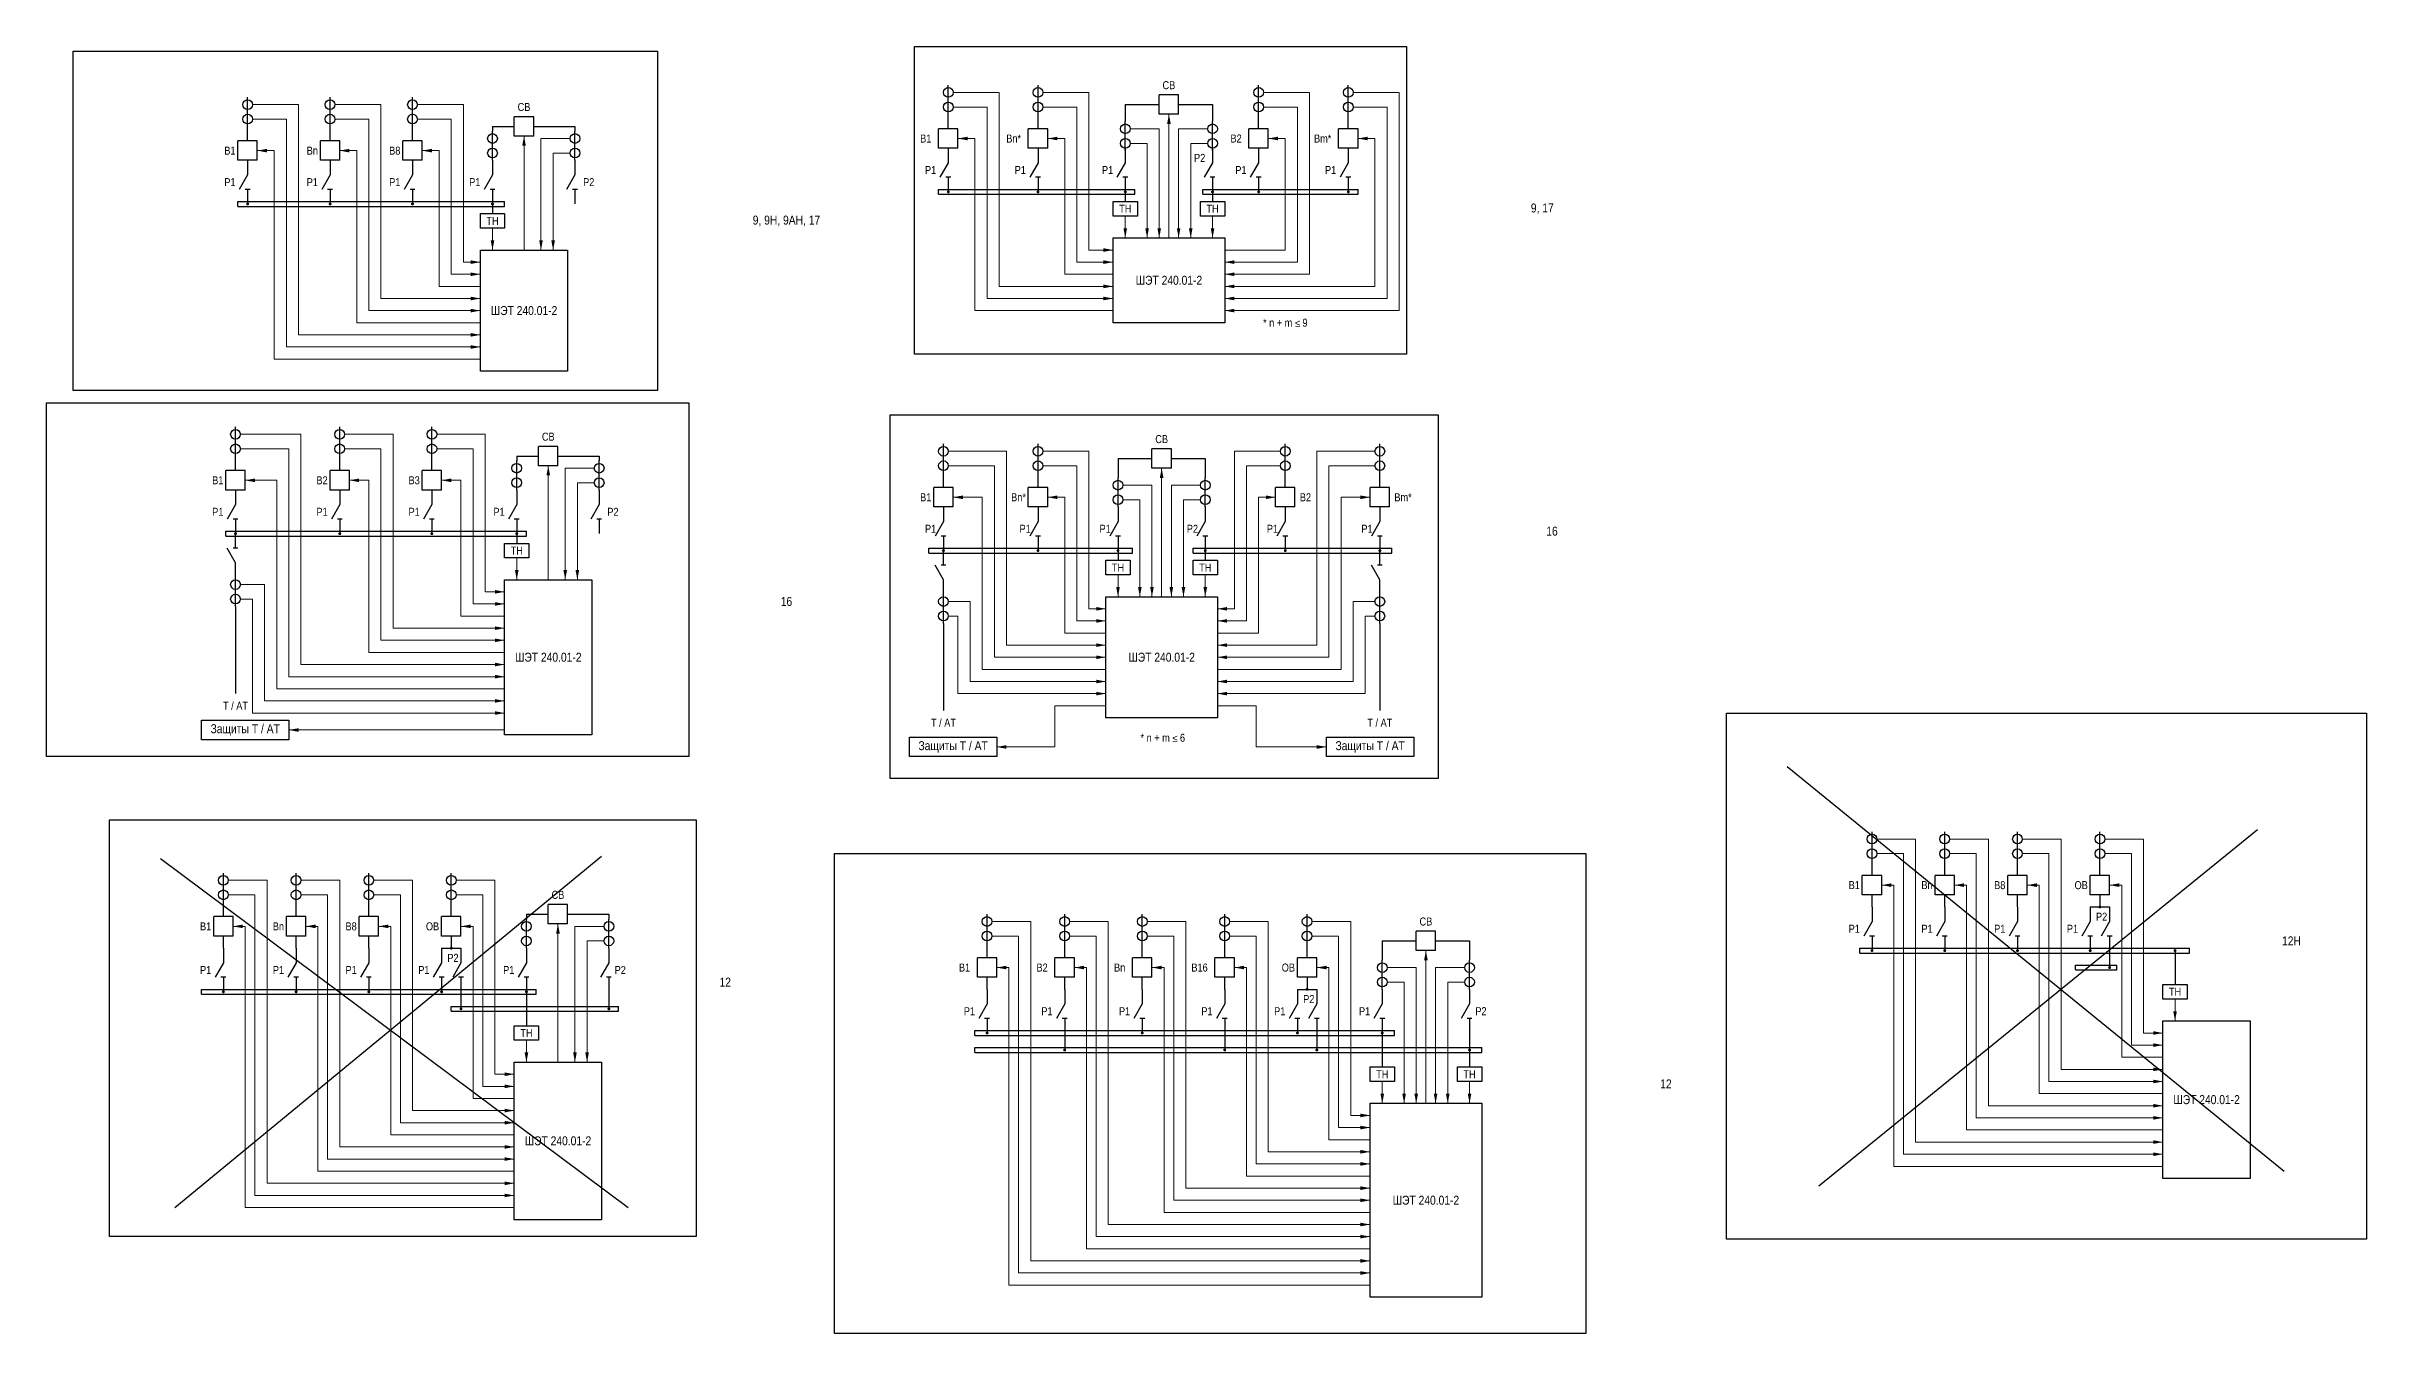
# Model space of a CAD drawing. Header units: millimetres. Extents: x -2550 to 7325, y -3772 to 3128.
# Drawn here: x 1082 to 2039, y -1372 to -841 of the extents above; entities that cross this region are included whole.
import ezdxf
from ezdxf.enums import TextEntityAlignment as Align

# ---------------------------------------------------------------- set-up
doc = ezdxf.new("R2010")
doc.units = ezdxf.units.MM
doc.layers.add('Основная', color=7, linetype='Continuous', lineweight=30)
doc.layers.add('Тонкая', color=7, linetype='Continuous', lineweight=18)
doc.styles.add('Narrow', font='ARIALN.TTF')
doc.styles.add('Вывод', font='tahoma.ttf', dxfattribs={"height": 2.5})
doc.styles.add('Компонент', font='ARIALN.TTF', dxfattribs={"height": 3.5})

# ---------------------------------------------------------------- blocks, each defined once
blk = doc.blocks.new('*U171')
at = {"color": 0, "linetype": 'ByBlock'}
for p, q in [((0, 0), (110, 0)), ((0, -2), (0, 0)), ((110, -2), (110, 0)), ((0, -2), (110, -2))]:
    blk.add_line(p, q, dxfattribs=at)
at = {"layer": 'Основная', "style": 'Компонент'}
blk.add_attdef('ОШ', text='', height=3.5, dxfattribs=at).set_placement((6, 4), align=Align.MIDDLE_CENTER)
blk = doc.blocks.new('*U37')
at = {"color": 0, "linetype": 'ByBlock'}
for p, q in [((0, 0), (-8, 0)), ((-8, -8), (-8, 0)), ((0, -8), (0, 0)), ((0, -8), (-8, -8))]:
    blk.add_line(p, q, dxfattribs=at)
at = {"layer": 'Основная', "style": 'Компонент'}
blk.add_attdef('ОУ', text='', height=3.5, dxfattribs=at).set_placement((-15, -3), align=Align.MIDDLE_CENTER)
blk = doc.blocks.new('*U18')
at = {"color": 0, "linetype": 'ByBlock'}
blk.add_line((0, 0), (6, 3.43), dxfattribs=at)
blk = doc.blocks.new('*U10')
at = {"color": 0}
blk.add_line((0, -1), (0, 1), dxfattribs=at)
blk = doc.blocks.new('*U36')
at = {"color": 0, "linetype": 'ByBlock'}
for p, q in [((0, 9), (0, 3)), ((0, -3), (0, -9))]:
    blk.add_line(p, q, dxfattribs=at)
at = {"color": 0, "linetype": 'ByBlock', "ltscale": 0.25, "xscale": -1, "rotation": 90}
for name, p in [('*U18', (0, 3)), ('*U10', (0, -3))]:
    blk.add_blockref(name, p, dxfattribs=at)
at = {"layer": 'Основная'}
for tag, height, style, p in [('ОУ', 3.5, 'Компонент', (-12, 0)), ('В2', 2.5, 'Вывод', (2, 7)), ('В1', 2.5, 'Вывод', (2, -7))]:
    blk.add_attdef(tag, text='', height=height, dxfattribs=dict(at, style=style)).set_placement(p, align=Align.MIDDLE_CENTER)
blk = doc.blocks.new('*U38')
at = {"linetype": 'ByBlock'}
blk.add_circle((0, 0), 2, dxfattribs=at)
at = {"layer": 'Основная', "color": 0, "linetype": 'ByBlock', "lineweight": -2}
blk.add_line((0, -3), (0, 3), dxfattribs=at)
at = {"layer": 'Основная', "linetype": 'ByBlock', "style": 'Компонент'}
blk.add_attdef('ОУ', text='', height=3.5, dxfattribs=at).set_placement((-6, 0), align=Align.MIDDLE_CENTER)
blk = doc.blocks.new('*U172')
at = {"color": 0, "linetype": 'ByBlock'}
for p, q in [((0, 0), (124, 0)), ((0, -2), (0, 0)), ((124, -2), (124, 0)), ((0, -2), (124, -2))]:
    blk.add_line(p, q, dxfattribs=at)
at = {"layer": 'Основная', "style": 'Компонент'}
blk.add_attdef('ОШ', text='', height=3.5, dxfattribs=at).set_placement((6, 4), align=Align.MIDDLE_CENTER)
blk = doc.blocks.new('*U99')
at = {"color": 0, "linetype": 'ByBlock'}
for p, q in [((0, 3), (0, 9)), ((0, -9), (0, -3))]:
    blk.add_line(p, q, dxfattribs=at)
at = {"color": 0, "linetype": 'ByBlock', "ltscale": 0.25, "rotation": 89.99999999999999}
for name, p in [('*U18', (0, -3)), ('*U10', (0, 3))]:
    blk.add_blockref(name, p, dxfattribs=at)
at = {"layer": 'Основная'}
for tag, height, style, p in [('ОУ', 3.5, 'Компонент', (-12, 0)), ('В1', 2.5, 'Вывод', (2, 7)), ('В2', 2.5, 'Вывод', (2, -7))]:
    blk.add_attdef(tag, text='', height=height, dxfattribs=dict(at, style=style)).set_placement(p, align=Align.MIDDLE_CENTER)
blk = doc.blocks.new('*U104')
at = {"color": 0, "linetype": 'ByBlock'}
for p, q in [((0, 0), (136, 0)), ((0, -2), (0, 0)), ((136, -2), (136, 0)), ((0, -2), (136, -2))]:
    blk.add_line(p, q, dxfattribs=at)
at = {"layer": 'Основная', "style": 'Компонент'}
blk.add_attdef('ОШ', text='', height=3.5, dxfattribs=at).set_placement((6, 4), align=Align.MIDDLE_CENTER)
blk = doc.blocks.new('*U103')
at = {"color": 0, "linetype": 'ByBlock'}
for p, q in [((0, 0), (17, 0)), ((0, -2), (0, 0)), ((17, -2), (17, 0)), ((0, -2), (17, -2))]:
    blk.add_line(p, q, dxfattribs=at)
at = {"layer": 'Основная', "style": 'Компонент'}
blk.add_attdef('ОШ', text='', height=3.5, dxfattribs=at).set_placement((6, 4), align=Align.MIDDLE_CENTER)
blk = doc.blocks.new('*U173')
at = {"color": 0, "linetype": 'ByBlock'}
for p, q in [((0, 0), (81, 0)), ((0, -2), (0, 0)), ((81, -2), (81, 0)), ((0, -2), (81, -2))]:
    blk.add_line(p, q, dxfattribs=at)
at = {"layer": 'Основная', "style": 'Компонент'}
blk.add_attdef('ОШ', text='', height=3.5, dxfattribs=at).set_placement((6, 4), align=Align.MIDDLE_CENTER)
blk = doc.blocks.new('*U174')
at = {"color": 0, "linetype": 'ByBlock'}
for p, q in [((0, 0), (64, 0)), ((0, -2), (0, 0)), ((64, -2), (64, 0)), ((0, -2), (64, -2))]:
    blk.add_line(p, q, dxfattribs=at)
at = {"layer": 'Основная', "style": 'Компонент'}
blk.add_attdef('ОШ', text='', height=3.5, dxfattribs=at).set_placement((6, 4), align=Align.MIDDLE_CENTER)
blk = doc.blocks.new('*U175')
at = {"color": 0, "linetype": 'ByBlock'}
for p, q in [((0, 0), (84, 0)), ((0, -2), (0, 0)), ((84, -2), (84, 0)), ((0, -2), (84, -2))]:
    blk.add_line(p, q, dxfattribs=at)
at = {"layer": 'Основная', "style": 'Компонент'}
blk.add_attdef('ОШ', text='', height=3.5, dxfattribs=at).set_placement((6, 4), align=Align.MIDDLE_CENTER)
blk = doc.blocks.new('*U176')
at = {"color": 0, "linetype": 'ByBlock'}
for p, q in [((0, 0), (82, 0)), ((0, -2), (0, 0)), ((82, -2), (82, 0)), ((0, -2), (82, -2))]:
    blk.add_line(p, q, dxfattribs=at)
at = {"layer": 'Основная', "style": 'Компонент'}
blk.add_attdef('ОШ', text='', height=3.5, dxfattribs=at).set_placement((6, 4), align=Align.MIDDLE_CENTER)
blk = doc.blocks.new('*U155')
at = {"color": 0, "linetype": 'ByBlock'}
for p, q in [((0, 0), (173, 0)), ((0, -2), (0, 0)), ((173, -2), (173, 0)), ((0, -2), (173, -2))]:
    blk.add_line(p, q, dxfattribs=at)
at = {"layer": 'Основная', "style": 'Компонент'}
blk.add_attdef('ОШ', text='', height=3.5, dxfattribs=at).set_placement((6, 4), align=Align.MIDDLE_CENTER)
blk = doc.blocks.new('*U177')
at = {"color": 0, "linetype": 'ByBlock'}
for p, q in [((0, 0), (209, 0)), ((0, -2), (0, 0)), ((209, -2), (209, 0)), ((0, -2), (209, -2))]:
    blk.add_line(p, q, dxfattribs=at)
at = {"layer": 'Основная', "style": 'Компонент'}
blk.add_attdef('ОШ', text='', height=3.5, dxfattribs=at).set_placement((6, 4), align=Align.MIDDLE_CENTER)
blk = doc.blocks.new('*U102')
at = {"color": 0, "linetype": 'ByBlock'}
for p, q in [((0, 0), (138, 0)), ((0, -2), (0, 0)), ((138, -2), (138, 0)), ((0, -2), (138, -2))]:
    blk.add_line(p, q, dxfattribs=at)
at = {"layer": 'Основная', "style": 'Компонент'}
blk.add_attdef('ОШ', text='', height=3.5, dxfattribs=at).set_placement((6, 4), align=Align.MIDDLE_CENTER)
blk = doc.blocks.new('*U152')
at = {"color": 0, "linetype": 'ByBlock'}
for p, q in [((0, 0), (69, 0)), ((0, -2), (0, 0)), ((69, -2), (69, 0)), ((0, -2), (69, -2))]:
    blk.add_line(p, q, dxfattribs=at)
at = {"layer": 'Основная', "style": 'Компонент'}
blk.add_attdef('ОШ', text='', height=3.5, dxfattribs=at).set_placement((6, 4), align=Align.MIDDLE_CENTER)

msp = doc.modelspace()

# ---------------------------------------------------------------- linework, layer by layer
at = {"layer": 'Основная', "color": 4}
for points in [[(1440, -841), (1643, -841), (1643, -968), (1440, -968)], [(1093, -843), (1334, -843), (1334, -983), (1093, -983)], [(1082, -988), (1347, -988), (1347, -1134), (1082, -1134)], [(1430, -993), (1656, -993), (1656, -1143), (1430, -1143)], [(1775, -1116), (2039, -1116), (2039, -1333), (1775, -1333)], [(1108, -1160), (1350, -1160), (1350, -1332), (1108, -1332)], [(1407, -1174), (1717, -1174), (1717, -1372), (1407, -1372)]]:
    msp.add_lwpolyline(points, close=True, dxfattribs=at)
at = {"layer": 'Основная'}
for points in [[(1454, -875), (1454, -869)], [(1491, -875), (1491, -869)], [(1527, -865), (1541, -865)], [(1527, -865), (1527, -872)], [(1549, -865), (1563, -865)], [(1563, -865), (1563, -872)], [(1582, -875), (1582, -869)], [(1619, -875), (1619, -869)], [(1165, -880), (1165, -874)], [(1199, -880), (1199, -874)], [(1233, -880), (1233, -874)], [(1266, -874), (1275, -874)], [(1266, -874), (1266, -876)], [(1283, -874), (1300, -874)], [(1300, -874), (1300, -876)], [(1527, -884), (1527, -883)], [(1563, -884), (1563, -883)], [(1266, -906), (1266, -910)], [(1527, -901), (1527, -905)], [(1563, -901), (1563, -905)], [(1160, -1016), (1160, -1010)], [(1203, -1016), (1203, -1010)], [(1241, -1016), (1241, -1010)], [(1276, -1010), (1285, -1010)], [(1276, -1010), (1276, -1012)], [(1293, -1010), (1310, -1010)], [(1310, -1010), (1310, -1012)], [(1524, -1011), (1538, -1011)], [(1524, -1011), (1524, -1019)], [(1546, -1011), (1560, -1011)], [(1560, -1011), (1560, -1019)], [(1452, -1023), (1452, -1017)], [(1491, -1023), (1491, -1017)], [(1593, -1023), (1593, -1017)], [(1632, -1023), (1632, -1017)], [(1276, -1042), (1276, -1046)], [(1524, -1049), (1524, -1053)], [(1560, -1049), (1560, -1053)], [(1160, -1072), (1160, -1108)], [(1452, -1079), (1452, -1115)], [(1632, -1079), (1632, -1115)], [(1835, -1183), (1835, -1177)], [(1865, -1183), (1865, -1177)], [(1895, -1183), (1895, -1177)], [(1929, -1183), (1929, -1177)], [(1155, -1200), (1155, -1194)], [(1185, -1200), (1185, -1194)], [(1215, -1200), (1215, -1194)], [(1249, -1200), (1249, -1194)], [(1835, -1196), (1835, -1191)], [(1865, -1196), (1865, -1191)], [(1895, -1196), (1895, -1191)], [(1925, -1196), (1933, -1196)], [(1929, -1191), (1929, -1196)], [(1280, -1199), (1289, -1199)], [(1280, -1199), (1280, -1201)], [(1297, -1199), (1314, -1199)], [(1314, -1199), (1314, -1201)], [(1155, -1213), (1155, -1208)], [(1185, -1213), (1185, -1208)], [(1215, -1213), (1215, -1208)], [(1245, -1213), (1253, -1213)], [(1249, -1208), (1249, -1213)], [(1470, -1217), (1470, -1211)], [(1502, -1217), (1502, -1211)], [(1534, -1217), (1534, -1211)], [(1568, -1217), (1568, -1211)], [(1602, -1217), (1602, -1211)], [(1633, -1210), (1647, -1210)], [(1633, -1210), (1633, -1218)], [(1655, -1210), (1669, -1210)], [(1669, -1210), (1669, -1218)], [(1933, -1214), (1933, -1221)], [(1960, -1214), (1960, -1228)], [(1253, -1231), (1253, -1238)], [(1280, -1231), (1280, -1245)], [(1314, -1231), (1314, -1238)], [(1470, -1230), (1470, -1225)], [(1502, -1230), (1502, -1225)], [(1534, -1230), (1534, -1225)], [(1568, -1230), (1568, -1225)], [(1598, -1230), (1606, -1230)], [(1602, -1225), (1602, -1230)], [(1502, -1248), (1502, -1255)], [(1568, -1248), (1568, -1255)], [(1606, -1248), (1606, -1255)], [(1633, -1248), (1633, -1262)], [(1669, -1248), (1669, -1262)]]:
    msp.add_lwpolyline(points, dxfattribs=at)
at = {"layer": 'Основная', "ltscale": 0.25, "const_width": 0.6}
for points in [[(1164.7, -906, 1), (1165.3, -906, 1)], [(1164.7, -906, -1), (1165.3, -906, -1)], [(1198.7, -906, 1), (1199.3, -906, 1)], [(1198.7, -906, -1), (1199.3, -906, -1)], [(1232.7, -906, 1), (1233.3, -906, 1)], [(1232.7, -906, -1), (1233.3, -906, -1)], [(1265.7, -906, 1), (1266.3, -906, 1)], [(1453.7, -901, 1), (1454.3, -901, 1)], [(1453.7, -901, -1), (1454.3, -901, -1)], [(1490.7, -901, 1), (1491.3, -901, 1)], [(1490.7, -901, -1), (1491.3, -901, -1)], [(1526.7, -901, 1), (1527.3, -901, 1)], [(1562.7, -901, 1), (1563.3, -901, 1)], [(1581.7, -901, 1), (1582.3, -901, 1)], [(1581.7, -901, -1), (1582.3, -901, -1)], [(1618.7, -901, 1), (1619.3, -901, 1)], [(1618.7, -901, -1), (1619.3, -901, -1)], [(1159.7, -1042, 1), (1160.3, -1042, 1)], [(1159.7, -1042, -1), (1160.3, -1042, -1)], [(1202.7, -1042, 1), (1203.3, -1042, 1)], [(1202.7, -1042, -1), (1203.3, -1042, -1)], [(1240.7, -1042, 1), (1241.3, -1042, 1)], [(1240.7, -1042, -1), (1241.3, -1042, -1)], [(1275.7, -1042, 1), (1276.3, -1042, 1)], [(1451.7, -1049, 1), (1452.3, -1049, 1)], [(1451.7, -1049, -1), (1452.3, -1049, -1)], [(1490.7, -1049, 1), (1491.3, -1049, 1)], [(1490.7, -1049, -1), (1491.3, -1049, -1)], [(1523.7, -1049, 1), (1524.3, -1049, 1)], [(1559.7, -1049, 1), (1560.3, -1049, 1)], [(1592.7, -1049, 1), (1593.3, -1049, 1)], [(1592.7, -1049, -1), (1593.3, -1049, -1)], [(1631.7, -1049, 1), (1632.3, -1049, 1)], [(1631.7, -1049, -1), (1632.3, -1049, -1)], [(1928.7, -1196, 1), (1929.3, -1196, 1)], [(1928.7, -1196, -1), (1929.3, -1196, -1)], [(1248.7, -1213, 1), (1249.3, -1213, 1)], [(1248.7, -1213, -1), (1249.3, -1213, -1)], [(1834.7, -1214, 1), (1835.3, -1214, 1)], [(1864.7, -1214, 1), (1865.3, -1214, 1)], [(1864.7, -1214, -1), (1865.3, -1214, -1)], [(1894.7, -1214, 1), (1895.3, -1214, 1)], [(1894.7, -1214, -1), (1895.3, -1214, -1)], [(1924.7, -1214, 1), (1925.3, -1214, 1)], [(1924.7, -1214, -1), (1925.3, -1214, -1)], [(1959.7, -1214, 1), (1960.3, -1214, 1)], [(1932.7, -1221, 1), (1933.3, -1221, 1)], [(1932.7, -1221, -1), (1933.3, -1221, -1)], [(1154.7, -1231, 1), (1155.3, -1231, 1)], [(1184.7, -1231, 1), (1185.3, -1231, 1)], [(1184.7, -1231, -1), (1185.3, -1231, -1)], [(1214.7, -1231, 1), (1215.3, -1231, 1)], [(1214.7, -1231, -1), (1215.3, -1231, -1)], [(1244.7, -1231, 1), (1245.3, -1231, 1)], [(1244.7, -1231, -1), (1245.3, -1231, -1)], [(1279.7, -1231, 1), (1280.3, -1231, 1)], [(1601.7, -1230, 1), (1602.3, -1230, 1)], [(1601.7, -1230, -1), (1602.3, -1230, -1)], [(1252.7, -1238, 1), (1253.3, -1238, 1)], [(1252.7, -1238, -1), (1253.3, -1238, -1)], [(1313.7, -1238, 1), (1314.3, -1238, 1)], [(1469.7, -1248, 1), (1470.3, -1248, 1)], [(1533.7, -1248, 1), (1534.3, -1248, 1)], [(1533.7, -1248, -1), (1534.3, -1248, -1)], [(1597.7, -1248, 1), (1598.3, -1248, 1)], [(1597.7, -1248, -1), (1598.3, -1248, -1)], [(1632.7, -1248, 1), (1633.3, -1248, 1)], [(1501.7, -1255, 1), (1502.3, -1255, 1)], [(1501.7, -1255, -1), (1502.3, -1255, -1)], [(1567.7, -1255, 1), (1568.3, -1255, 1)], [(1567.7, -1255, -1), (1568.3, -1255, -1)], [(1605.7, -1255, 1), (1606.3, -1255, 1)], [(1605.7, -1255, -1), (1606.3, -1255, -1)], [(1668.7, -1255, 1), (1669.3, -1255, 1)]]:
    msp.add_lwpolyline(points, format="xyb", close=True, dxfattribs=at)
at = {"layer": 'Основная'}
for points in [[(1522, -905), (1532, -905), (1532, -911), (1522, -911)], [(1558, -905), (1568, -905), (1568, -911), (1558, -911)], [(1261, -910), (1271, -910), (1271, -916), (1261, -916)], [(1261, -925), (1297, -925), (1297, -975), (1261, -975)], [(1522, -920), (1568, -920), (1568, -955), (1522, -955)], [(1271, -1046), (1281, -1046), (1281, -1052), (1271, -1052)], [(1271, -1061), (1307, -1061), (1307, -1125), (1271, -1125)], [(1519, -1053), (1529, -1053), (1529, -1059), (1519, -1059)], [(1555, -1053), (1565, -1053), (1565, -1059), (1555, -1059)], [(1519, -1068), (1565, -1068), (1565, -1118), (1519, -1118)], [(1146, -1119), (1182, -1119), (1182, -1127), (1146, -1127)], [(1438, -1126), (1474, -1126), (1474, -1134), (1438, -1134)], [(1610, -1126), (1646, -1126), (1646, -1134), (1610, -1134)], [(1955, -1228), (1965, -1228), (1965, -1234), (1955, -1234)], [(1955, -1243), (1991, -1243), (1991, -1308), (1955, -1308)], [(1275, -1245), (1285, -1245), (1285, -1251), (1275, -1251)], [(1275, -1260), (1311, -1260), (1311, -1325), (1275, -1325)], [(1628, -1262), (1638, -1262), (1638, -1268), (1628, -1268)], [(1664, -1262), (1674, -1262), (1674, -1268), (1664, -1268)], [(1628, -1277), (1674, -1277), (1674, -1357), (1628, -1357)]]:
    msp.add_lwpolyline(points, close=True, dxfattribs=at)
at = {"layer": 'Основная', "color": 1}
for points in [[(1800, -1138), (2005, -1305)], [(1813, -1311), (1994, -1164)], [(1129, -1176), (1322, -1320)], [(1135, -1320), (1311, -1175)]]:
    msp.add_lwpolyline(points, dxfattribs=at)
at = {"layer": 'Тонкая'}
for p, q in [((1456, -860), (1475, -860)), ((1475, -860), (1475, -940)), ((1493, -860), (1512, -860)), ((1512, -860), (1512, -925)), ((1584, -860), (1603, -860)), ((1603, -860), (1603, -935)), ((1621, -860), (1640, -860)), ((1640, -860), (1640, -950)), ((1186, -865), (1186, -960)), ((1220, -865), (1220, -945)), ((1254, -865), (1254, -930)), ((1529, -875), (1541, -875)), ((1541, -875), (1541, -920)), ((1549, -875), (1561, -875)), ((1549, -875), (1549, -920)), ((1512, -925), (1522, -925)), ((1603, -935), (1568, -935)), ((1475, -940), (1522, -940)), ((1640, -950), (1568, -950)), ((1186, -960), (1261, -960)), ((1162, -1001), (1187, -1001)), ((1187, -1001), (1187, -1096)), ((1205, -1001), (1225, -1001)), ((1225, -1001), (1225, -1081)), ((1243, -1001), (1263, -1001)), ((1263, -1001), (1263, -1066)), ((1454, -1008), (1478, -1008)), ((1478, -1008), (1478, -1088)), ((1493, -1008), (1512, -1008)), ((1512, -1008), (1512, -1073)), ((1572, -1073), (1572, -1008)), ((1572, -1008), (1591, -1008)), ((1630, -1008), (1606, -1008)), ((1606, -1008), (1606, -1088)), ((1308, -1021), (1301, -1021)), ((1301, -1021), (1301, -1061)), ((1526, -1028), (1533, -1028)), ((1533, -1028), (1533, -1068)), ((1558, -1028), (1551, -1028)), ((1551, -1028), (1551, -1068)), ((1162, -1063), (1172, -1063)), ((1172, -1063), (1172, -1111)), ((1263, -1066), (1271, -1066)), ((1454, -1070), (1463, -1070)), ((1463, -1070), (1463, -1103)), ((1621, -1103), (1621, -1070)), ((1621, -1070), (1630, -1070)), ((1225, -1081), (1271, -1081)), ((1512, -1073), (1519, -1073)), ((1565, -1073), (1572, -1073)), ((1478, -1088), (1519, -1088)), ((1606, -1088), (1565, -1088)), ((1187, -1096), (1271, -1096)), ((1463, -1103), (1519, -1103)), ((1565, -1103), (1621, -1103)), ((1172, -1111), (1271, -1111)), ((1837, -1168), (1853, -1168)), ((1853, -1168), (1853, -1293)), ((1867, -1168), (1883, -1168)), ((1883, -1168), (1883, -1278)), ((1897, -1168), (1913, -1168)), ((1913, -1168), (1913, -1263)), ((1931, -1168), (1947, -1168)), ((1947, -1168), (1947, -1248)), ((1157, -1185), (1173, -1185)), ((1173, -1185), (1173, -1310)), ((1187, -1185), (1203, -1185)), ((1203, -1185), (1203, -1295)), ((1217, -1185), (1233, -1185)), ((1233, -1185), (1233, -1280)), ((1251, -1185), (1267, -1185)), ((1267, -1185), (1267, -1265)), ((1472, -1202), (1488, -1202)), ((1488, -1202), (1488, -1342)), ((1504, -1202), (1520, -1202)), ((1520, -1202), (1520, -1327)), ((1536, -1202), (1552, -1202)), ((1552, -1202), (1552, -1312)), ((1570, -1202), (1586, -1202)), ((1586, -1202), (1586, -1297)), ((1604, -1202), (1620, -1202)), ((1620, -1202), (1620, -1282)), ((1312, -1210), (1305, -1210)), ((1305, -1210), (1305, -1260)), ((1635, -1227), (1642, -1227)), ((1642, -1227), (1642, -1277)), ((1667, -1227), (1660, -1227)), ((1660, -1227), (1660, -1277)), ((1947, -1248), (1955, -1248)), ((1913, -1263), (1955, -1263)), ((1267, -1265), (1275, -1265)), ((1233, -1280), (1275, -1280)), ((1620, -1282), (1628, -1282)), ((1883, -1278), (1955, -1278)), ((1203, -1295), (1275, -1295)), ((1586, -1297), (1628, -1297)), ((1853, -1293), (1955, -1293)), ((1173, -1310), (1275, -1310)), ((1552, -1312), (1628, -1312)), ((1520, -1327), (1628, -1327)), ((1488, -1342), (1628, -1342))]:
    msp.add_line(p, q, dxfattribs=at)
for points in [[(1167, -865), (1186, -865)], [(1201, -865), (1220, -865)], [(1235, -865), (1254, -865)], [(1456, -866), (1470, -866)], [(1470, -866), (1470, -945)], [(1493, -866), (1507, -866)], [(1507, -866), (1507, -930)], [(1545, -920), (1545, -869)], [(1584, -866), (1598, -866)], [(1598, -866), (1598, -930)], [(1621, -866), (1635, -866)], [(1635, -866), (1635, -945)], [(1167, -871), (1181, -871)], [(1181, -871), (1181, -965)], [(1201, -871), (1215, -871)], [(1215, -871), (1215, -950)], [(1235, -871), (1249, -871)], [(1249, -871), (1249, -935)], [(1279, -925), (1279, -878)], [(1298, -879), (1286, -879)], [(1286, -879), (1286, -925)], [(1458, -879), (1465, -879)], [(1465, -879), (1465, -950)], [(1495, -879), (1502, -879)], [(1502, -879), (1502, -935)], [(1586, -879), (1593, -879)], [(1593, -879), (1593, -925)], [(1623, -879), (1630, -879)], [(1630, -879), (1630, -940)], [(1169, -884), (1176, -884)], [(1176, -884), (1176, -970)], [(1203, -884), (1210, -884)], [(1210, -884), (1210, -955)], [(1237, -884), (1244, -884)], [(1244, -884), (1244, -940)], [(1298, -885), (1291, -885)], [(1291, -885), (1291, -925)], [(1529, -881), (1536, -881)], [(1536, -881), (1536, -920)], [(1561, -881), (1554, -881)], [(1554, -881), (1554, -920)], [(1266, -925), (1266, -916)], [(1527, -920), (1527, -911)], [(1563, -920), (1563, -911)], [(1593, -925), (1568, -925)], [(1249, -935), (1261, -935)], [(1254, -930), (1261, -930)], [(1502, -935), (1522, -935)], [(1507, -930), (1522, -930)], [(1598, -930), (1568, -930)], [(1220, -945), (1261, -945)], [(1244, -940), (1261, -940)], [(1470, -945), (1522, -945)], [(1630, -940), (1568, -940)], [(1635, -945), (1568, -945)], [(1210, -955), (1261, -955)], [(1215, -950), (1261, -950)], [(1465, -950), (1522, -950)], [(1181, -965), (1261, -965)], [(1176, -970), (1261, -970)], [(1162, -1007), (1182, -1007)], [(1182, -1007), (1182, -1101)], [(1205, -1007), (1220, -1007)], [(1220, -1007), (1220, -1086)], [(1243, -1007), (1258, -1007)], [(1258, -1007), (1258, -1071)], [(1289, -1061), (1289, -1014)], [(1454, -1014), (1473, -1014)], [(1473, -1014), (1473, -1093)], [(1493, -1014), (1507, -1014)], [(1507, -1014), (1507, -1078)], [(1591, -1014), (1577, -1014)], [(1577, -1014), (1577, -1078)], [(1630, -1014), (1611, -1014)], [(1611, -1014), (1611, -1093)], [(1164, -1020), (1177, -1020)], [(1177, -1020), (1177, -1106)], [(1207, -1020), (1215, -1020)], [(1215, -1020), (1215, -1091)], [(1245, -1020), (1253, -1020)], [(1253, -1020), (1253, -1076)], [(1308, -1015), (1296, -1015)], [(1296, -1015), (1296, -1061)], [(1526, -1022), (1538, -1022)], [(1538, -1022), (1538, -1068)], [(1542, -1068), (1542, -1015)], [(1558, -1022), (1546, -1022)], [(1546, -1022), (1546, -1068)], [(1456, -1027), (1468, -1027)], [(1468, -1027), (1468, -1098)], [(1495, -1027), (1502, -1027)], [(1502, -1027), (1502, -1083)], [(1589, -1027), (1582, -1027)], [(1582, -1027), (1582, -1083)], [(1628, -1027), (1616, -1027)], [(1616, -1027), (1616, -1098)], [(1276, -1061), (1276, -1052)], [(1524, -1068), (1524, -1059)], [(1560, -1068), (1560, -1059)], [(1162, -1069), (1167, -1069)], [(1167, -1069), (1167, -1116)], [(1258, -1071), (1271, -1071)], [(1253, -1076), (1271, -1076)], [(1454, -1076), (1458, -1076)], [(1458, -1076), (1458, -1108)], [(1507, -1078), (1519, -1078)], [(1577, -1078), (1565, -1078)], [(1630, -1076), (1626, -1076)], [(1626, -1076), (1626, -1108)], [(1220, -1086), (1271, -1086)], [(1502, -1083), (1519, -1083)], [(1582, -1083), (1565, -1083)], [(1215, -1091), (1271, -1091)], [(1468, -1098), (1519, -1098)], [(1473, -1093), (1519, -1093)], [(1611, -1093), (1565, -1093)], [(1616, -1098), (1565, -1098)], [(1177, -1106), (1271, -1106)], [(1182, -1101), (1271, -1101)], [(1458, -1108), (1519, -1108)], [(1626, -1108), (1565, -1108)], [(1167, -1116), (1271, -1116)], [(1498, -1130), (1498, -1113)], [(1498, -1113), (1519, -1113)], [(1581, -1113), (1565, -1113)], [(1581, -1130), (1581, -1113)], [(1271, -1123), (1182, -1123)], [(1498, -1130), (1474, -1130)], [(1581, -1130), (1610, -1130)], [(1837, -1174), (1848, -1174)], [(1848, -1174), (1848, -1298)], [(1867, -1174), (1878, -1174)], [(1878, -1174), (1878, -1283)], [(1897, -1174), (1908, -1174)], [(1908, -1174), (1908, -1268)], [(1931, -1174), (1942, -1174)], [(1942, -1174), (1942, -1253)], [(1157, -1191), (1168, -1191)], [(1168, -1191), (1168, -1315)], [(1187, -1191), (1198, -1191)], [(1198, -1191), (1198, -1300)], [(1217, -1191), (1228, -1191)], [(1228, -1191), (1228, -1285)], [(1251, -1191), (1262, -1191)], [(1262, -1191), (1262, -1270)], [(1839, -1187), (1844, -1187)], [(1844, -1187), (1844, -1303)], [(1869, -1187), (1874, -1187)], [(1874, -1187), (1874, -1288)], [(1899, -1187), (1904, -1187)], [(1904, -1187), (1904, -1273)], [(1933, -1187), (1938, -1187)], [(1938, -1187), (1938, -1258)], [(1159, -1204), (1164, -1204)], [(1164, -1204), (1164, -1320)], [(1189, -1204), (1194, -1204)], [(1194, -1204), (1194, -1305)], [(1219, -1204), (1224, -1204)], [(1224, -1204), (1224, -1290)], [(1253, -1204), (1258, -1204)], [(1258, -1204), (1258, -1275)], [(1293, -1260), (1293, -1203)], [(1312, -1204), (1300, -1204)], [(1300, -1204), (1300, -1260)], [(1472, -1208), (1483, -1208)], [(1483, -1208), (1483, -1347)], [(1504, -1208), (1515, -1208)], [(1515, -1208), (1515, -1332)], [(1536, -1208), (1547, -1208)], [(1547, -1208), (1547, -1317)], [(1570, -1208), (1581, -1208)], [(1581, -1208), (1581, -1302)], [(1604, -1208), (1615, -1208)], [(1615, -1208), (1615, -1287)], [(1651, -1277), (1651, -1214)], [(1474, -1221), (1479, -1221)], [(1479, -1221), (1479, -1352)], [(1506, -1221), (1511, -1221)], [(1511, -1221), (1511, -1337)], [(1538, -1221), (1543, -1221)], [(1543, -1221), (1543, -1322)], [(1572, -1221), (1577, -1221)], [(1577, -1221), (1577, -1307)], [(1606, -1221), (1611, -1221)], [(1611, -1221), (1611, -1292)], [(1635, -1221), (1647, -1221)], [(1647, -1221), (1647, -1277)], [(1667, -1221), (1655, -1221)], [(1655, -1221), (1655, -1277)], [(1960, -1243), (1960, -1234)], [(1280, -1260), (1280, -1251)], [(1942, -1253), (1955, -1253)], [(1938, -1258), (1955, -1258)], [(1262, -1270), (1275, -1270)], [(1633, -1277), (1633, -1268)], [(1669, -1277), (1669, -1268)], [(1908, -1268), (1955, -1268)], [(1258, -1275), (1275, -1275)], [(1904, -1273), (1955, -1273)], [(1224, -1290), (1275, -1290)], [(1228, -1285), (1275, -1285)], [(1615, -1287), (1628, -1287)], [(1874, -1288), (1955, -1288)], [(1878, -1283), (1955, -1283)], [(1198, -1300), (1275, -1300)], [(1611, -1292), (1628, -1292)], [(1848, -1298), (1955, -1298)], [(1194, -1305), (1275, -1305)], [(1577, -1307), (1628, -1307)], [(1581, -1302), (1628, -1302)], [(1844, -1303), (1955, -1303)], [(1164, -1320), (1275, -1320)], [(1168, -1315), (1275, -1315)], [(1547, -1317), (1628, -1317)], [(1543, -1322), (1628, -1322)], [(1511, -1337), (1628, -1337)], [(1515, -1332), (1628, -1332)], [(1483, -1347), (1628, -1347)], [(1479, -1352), (1628, -1352)]]:
    msp.add_lwpolyline(points, dxfattribs=at)
at = {"layer": 'Тонкая', "ltscale": 0.3}
for points in [[(1545, -869, 0, 1.5, 0), (1545, -873, 0, 0, 0)], [(1279, -878, 0, 1.5, 0), (1279, -882, 0, 0, 0)], [(1458, -879, 0, 1.5, 0), (1462, -879, 0, 0, 0)], [(1495, -879, 0, 1.5, 0), (1499, -879, 0, 0, 0)], [(1586, -879, 0, 1.5, 0), (1590, -879, 0, 0, 0)], [(1623, -879, 0, 1.5, 0), (1627, -879, 0, 0, 0)], [(1169, -884, 0, 1.5, 0), (1173, -884, 0, 0, 0)], [(1203, -884, 0, 1.5, 0), (1207, -884, 0, 0, 0)], [(1237, -884, 0, 1.5, 0), (1241, -884, 0, 0, 0)], [(1527, -920, 0, 1.5, 0), (1527, -916, 0, 0, 0)], [(1536, -920, 0, 1.5, 0), (1536, -916, 0, 0, 0)], [(1541, -920, 0, 1.5, 0), (1541, -916, 0, 0, 0)], [(1549, -920, 0, 1.5, 0), (1549, -916, 0, 0, 0)], [(1554, -920, 0, 1.5, 0), (1554, -916, 0, 0, 0)], [(1563, -920, 0, 1.5, 0), (1563, -916, 0, 0, 0)], [(1266, -925, 0, 1.5, 0), (1266, -921, 0, 0, 0)], [(1286, -925, 0, 1.5, 0), (1286, -921, 0, 0, 0)], [(1291, -925, 0, 1.5, 0), (1291, -921, 0, 0, 0)], [(1522, -925, 0, 1.5, 0), (1518, -925, 0, 0, 0)], [(1261, -930, 0, 1.5, 0), (1257, -930, 0, 0, 0)], [(1261, -935, 0, 1.5, 0), (1257, -935, 0, 0, 0)], [(1522, -930, 0, 1.5, 0), (1518, -930, 0, 0, 0)], [(1568, -930, 0, 1.5, 0), (1572, -930, 0, 0, 0)], [(1568, -935, 0, 1.5, 0), (1572, -935, 0, 0, 0)], [(1261, -945, 0, 1.5, 0), (1257, -945, 0, 0, 0)], [(1522, -940, 0, 1.5, 0), (1518, -940, 0, 0, 0)], [(1522, -945, 0, 1.5, 0), (1518, -945, 0, 0, 0)], [(1568, -940, 0, 1.5, 0), (1572, -940, 0, 0, 0)], [(1568, -945, 0, 1.5, 0), (1572, -945, 0, 0, 0)], [(1261, -950, 0, 1.5, 0), (1257, -950, 0, 0, 0)], [(1568, -950, 0, 1.5, 0), (1572, -950, 0, 0, 0)], [(1261, -960, 0, 1.5, 0), (1257, -960, 0, 0, 0)], [(1261, -965, 0, 1.5, 0), (1257, -965, 0, 0, 0)], [(1289, -1014, 0, 1.5, 0), (1289, -1018, 0, 0, 0)], [(1542, -1015, 0, 1.5, 0), (1542, -1019, 0, 0, 0)], [(1164, -1020, 0, 1.5, 0), (1168, -1020, 0, 0, 0)], [(1207, -1020, 0, 1.5, 0), (1211, -1020, 0, 0, 0)], [(1245, -1020, 0, 1.5, 0), (1249, -1020, 0, 0, 0)], [(1456, -1027, 0, 1.5, 0), (1460, -1027, 0, 0, 0)], [(1495, -1027, 0, 1.5, 0), (1499, -1027, 0, 0, 0)], [(1589, -1027, 0, 1.5, 0), (1585, -1027, 0, 0, 0)], [(1628, -1027, 0, 1.5, 0), (1624, -1027, 0, 0, 0)], [(1276, -1061, 0, 1.5, 0), (1276, -1057, 0, 0, 0)], [(1296, -1061, 0, 1.5, 0), (1296, -1057, 0, 0, 0)], [(1301, -1061, 0, 1.5, 0), (1301, -1057, 0, 0, 0)], [(1271, -1066, 0, 1.5, 0), (1267, -1066, 0, 0, 0)], [(1271, -1071, 0, 1.5, 0), (1267, -1071, 0, 0, 0)], [(1524, -1068, 0, 1.5, 0), (1524, -1064, 0, 0, 0)], [(1533, -1068, 0, 1.5, 0), (1533, -1064, 0, 0, 0)], [(1538, -1068, 0, 1.5, 0), (1538, -1064, 0, 0, 0)], [(1546, -1068, 0, 1.5, 0), (1546, -1064, 0, 0, 0)], [(1551, -1068, 0, 1.5, 0), (1551, -1064, 0, 0, 0)], [(1560, -1068, 0, 1.5, 0), (1560, -1064, 0, 0, 0)], [(1271, -1081, 0, 1.5, 0), (1267, -1081, 0, 0, 0)], [(1519, -1073, 0, 1.5, 0), (1515, -1073, 0, 0, 0)], [(1519, -1078, 0, 1.5, 0), (1515, -1078, 0, 0, 0)], [(1565, -1073, 0, 1.5, 0), (1569, -1073, 0, 0, 0)], [(1565, -1078, 0, 1.5, 0), (1569, -1078, 0, 0, 0)], [(1271, -1086, 0, 1.5, 0), (1267, -1086, 0, 0, 0)], [(1519, -1088, 0, 1.5, 0), (1515, -1088, 0, 0, 0)], [(1565, -1088, 0, 1.5, 0), (1569, -1088, 0, 0, 0)], [(1271, -1096, 0, 1.5, 0), (1267, -1096, 0, 0, 0)], [(1271, -1101, 0, 1.5, 0), (1267, -1101, 0, 0, 0)], [(1519, -1093, 0, 1.5, 0), (1515, -1093, 0, 0, 0)], [(1565, -1093, 0, 1.5, 0), (1569, -1093, 0, 0, 0)], [(1519, -1103, 0, 1.5, 0), (1515, -1103, 0, 0, 0)], [(1519, -1108, 0, 1.5, 0), (1515, -1108, 0, 0, 0)], [(1565, -1103, 0, 1.5, 0), (1569, -1103, 0, 0, 0)], [(1565, -1108, 0, 1.5, 0), (1569, -1108, 0, 0, 0)], [(1271, -1111, 0, 1.5, 0), (1267, -1111, 0, 0, 0)], [(1271, -1116, 0, 1.5, 0), (1267, -1116, 0, 0, 0)], [(1182, -1123, 0, 1.5, 0), (1186, -1123, 0, 0, 0)], [(1474, -1130, 0, 1.5, 0), (1478, -1130, 0, 0, 0)], [(1610, -1130, 0, 1.5, 0), (1606, -1130, 0, 0, 0)], [(1839, -1187, 0, 1.5, 0), (1843, -1187, 0, 0, 0)], [(1869, -1187, 0, 1.5, 0), (1873, -1187, 0, 0, 0)], [(1899, -1187, 0, 1.5, 0), (1903, -1187, 0, 0, 0)], [(1933, -1187, 0, 1.5, 0), (1937, -1187, 0, 0, 0)], [(1159, -1204, 0, 1.5, 0), (1163, -1204, 0, 0, 0)], [(1189, -1204, 0, 1.5, 0), (1193, -1204, 0, 0, 0)], [(1219, -1204, 0, 1.5, 0), (1223, -1204, 0, 0, 0)], [(1253, -1204, 0, 1.5, 0), (1257, -1204, 0, 0, 0)], [(1293, -1203, 0, 1.5, 0), (1293, -1207, 0, 0, 0)], [(1651, -1214, 0, 1.5, 0), (1651, -1218, 0, 0, 0)], [(1474, -1221, 0, 1.5, 0), (1478, -1221, 0, 0, 0)], [(1506, -1221, 0, 1.5, 0), (1510, -1221, 0, 0, 0)], [(1538, -1221, 0, 1.5, 0), (1542, -1221, 0, 0, 0)], [(1572, -1221, 0, 1.5, 0), (1576, -1221, 0, 0, 0)], [(1606, -1221, 0, 1.5, 0), (1610, -1221, 0, 0, 0)], [(1960, -1243, 0, 1.5, 0), (1960, -1239, 0, 0, 0)], [(1955, -1248, 0, 1.5, 0), (1951, -1248, 0, 0, 0)], [(1955, -1253, 0, 1.5, 0), (1951, -1253, 0, 0, 0)], [(1280, -1260, 0, 1.5, 0), (1280, -1256, 0, 0, 0)], [(1300, -1260, 0, 1.5, 0), (1300, -1256, 0, 0, 0)], [(1305, -1260, 0, 1.5, 0), (1305, -1256, 0, 0, 0)], [(1955, -1263, 0, 1.5, 0), (1951, -1263, 0, 0, 0)], [(1275, -1265, 0, 1.5, 0), (1271, -1265, 0, 0, 0)], [(1275, -1270, 0, 1.5, 0), (1271, -1270, 0, 0, 0)], [(1633, -1277, 0, 1.5, 0), (1633, -1273, 0, 0, 0)], [(1642, -1277, 0, 1.5, 0), (1642, -1273, 0, 0, 0)], [(1647, -1277, 0, 1.5, 0), (1647, -1273, 0, 0, 0)], [(1655, -1277, 0, 1.5, 0), (1655, -1273, 0, 0, 0)], [(1660, -1277, 0, 1.5, 0), (1660, -1273, 0, 0, 0)], [(1669, -1277, 0, 1.5, 0), (1669, -1273, 0, 0, 0)], [(1955, -1268, 0, 1.5, 0), (1951, -1268, 0, 0, 0)], [(1275, -1280, 0, 1.5, 0), (1271, -1280, 0, 0, 0)], [(1628, -1282, 0, 1.5, 0), (1624, -1282, 0, 0, 0)], [(1955, -1278, 0, 1.5, 0), (1951, -1278, 0, 0, 0)], [(1955, -1283, 0, 1.5, 0), (1951, -1283, 0, 0, 0)], [(1275, -1285, 0, 1.5, 0), (1271, -1285, 0, 0, 0)], [(1628, -1287, 0, 1.5, 0), (1624, -1287, 0, 0, 0)], [(1275, -1295, 0, 1.5, 0), (1271, -1295, 0, 0, 0)], [(1275, -1300, 0, 1.5, 0), (1271, -1300, 0, 0, 0)], [(1628, -1297, 0, 1.5, 0), (1624, -1297, 0, 0, 0)], [(1628, -1302, 0, 1.5, 0), (1624, -1302, 0, 0, 0)], [(1955, -1293, 0, 1.5, 0), (1951, -1293, 0, 0, 0)], [(1955, -1298, 0, 1.5, 0), (1951, -1298, 0, 0, 0)], [(1275, -1310, 0, 1.5, 0), (1271, -1310, 0, 0, 0)], [(1275, -1315, 0, 1.5, 0), (1271, -1315, 0, 0, 0)], [(1628, -1312, 0, 1.5, 0), (1624, -1312, 0, 0, 0)], [(1628, -1317, 0, 1.5, 0), (1624, -1317, 0, 0, 0)], [(1628, -1327, 0, 1.5, 0), (1624, -1327, 0, 0, 0)], [(1628, -1332, 0, 1.5, 0), (1624, -1332, 0, 0, 0)], [(1628, -1342, 0, 1.5, 0), (1624, -1342, 0, 0, 0)], [(1628, -1347, 0, 1.5, 0), (1624, -1347, 0, 0, 0)]]:
    msp.add_lwpolyline(points, format="xyseb", dxfattribs=at)

# ---------------------------------------------------------------- block references
at = {"layer": 'Основная', "ltscale": 0.25}
for name, p in [('*U38', (1454, -860)), ('*U38', (1491, -860)), ('*U37', (1549, -861)), ('*U38', (1582, -860)), ('*U38', (1619, -860)), ('*U38', (1165, -865)), ('*U38', (1165, -871)), ('*U38', (1199, -865)), ('*U38', (1199, -871)), ('*U38', (1233, -865)), ('*U38', (1233, -871)), ('*U37', (1283, -870)), ('*U38', (1454, -866)), ('*U38', (1491, -866)), ('*U38', (1582, -866)), ('*U38', (1619, -866)), ('*U37', (1169, -880)), ('*U37', (1203, -880)), ('*U37', (1237, -880)), ('*U38', (1266, -879)), ('*U38', (1300, -879)), ('*U37', (1458, -875)), ('*U37', (1495, -875)), ('*U38', (1527, -875)), ('*U38', (1527, -881)), ('*U38', (1563, -875)), ('*U38', (1563, -881)), ('*U37', (1586, -875)), ('*U37', (1623, -875)), ('*U36', (1165, -897)), ('*U36', (1199, -897)), ('*U36', (1233, -897)), ('*U36', (1266, -897)), ('*U38', (1266, -885)), ('*U36', (1300, -897)), ('*U38', (1300, -885)), ('*U36', (1454, -892)), ('*U36', (1491, -892)), ('*U36', (1527, -892)), ('*U36', (1563, -892)), ('*U36', (1582, -892)), ('*U36', (1619, -892)), ('*U171', (1161, -905)), ('*U173', (1450, -900)), ('*U174', (1559, -900)), ('*U38', (1160, -1001)), ('*U38', (1160, -1007)), ('*U38', (1203, -1001)), ('*U38', (1203, -1007)), ('*U38', (1241, -1001)), ('*U38', (1241, -1007)), ('*U38', (1276, -1015)), ('*U37', (1293, -1006)), ('*U38', (1310, -1015)), ('*U38', (1452, -1008)), ('*U38', (1452, -1014)), ('*U38', (1491, -1008)), ('*U38', (1491, -1014)), ('*U37', (1546, -1007)), ('*U38', (1593, -1008)), ('*U38', (1593, -1014)), ('*U38', (1632, -1008)), ('*U38', (1632, -1014)), ('*U37', (1164, -1016)), ('*U37', (1207, -1016)), ('*U37', (1245, -1016)), ('*U38', (1276, -1021)), ('*U38', (1310, -1021)), ('*U37', (1456, -1023)), ('*U37', (1495, -1023)), ('*U38', (1524, -1022)), ('*U38', (1560, -1022)), ('*U37', (1597, -1023)), ('*U37', (1636, -1023)), ('*U36', (1160, -1033)), ('*U36', (1203, -1033)), ('*U36', (1241, -1033)), ('*U36', (1276, -1033)), ('*U36', (1310, -1033)), ('*U36', (1452, -1040)), ('*U36', (1491, -1040)), ('*U36', (1524, -1040)), ('*U38', (1524, -1028)), ('*U36', (1560, -1040)), ('*U38', (1560, -1028)), ('*U36', (1593, -1040)), ('*U36', (1632, -1040)), ('*U172', (1156, -1041)), ('*U99', (1160, -1051)), ('*U175', (1446, -1048)), ('*U99', (1452, -1058)), ('*U176', (1555, -1048)), ('*U99', (1632, -1058)), ('*U38', (1160, -1063)), ('*U38', (1160, -1069)), ('*U38', (1452, -1070)), ('*U38', (1632, -1070)), ('*U38', (1452, -1076)), ('*U38', (1632, -1076)), ('*U38', (1835, -1168)), ('*U38', (1865, -1168)), ('*U38', (1895, -1168)), ('*U38', (1929, -1168)), ('*U38', (1835, -1174)), ('*U38', (1865, -1174)), ('*U38', (1895, -1174)), ('*U38', (1929, -1174)), ('*U38', (1155, -1185)), ('*U38', (1185, -1185)), ('*U38', (1215, -1185)), ('*U38', (1249, -1185)), ('*U37', (1839, -1183)), ('*U37', (1869, -1183)), ('*U37', (1899, -1183)), ('*U37', (1933, -1183)), ('*U38', (1155, -1191)), ('*U38', (1185, -1191)), ('*U38', (1215, -1191)), ('*U38', (1249, -1191)), ('*U37', (1297, -1195)), ('*U36', (1835, -1205)), ('*U36', (1865, -1205)), ('*U36', (1895, -1205)), ('*U36', (1925, -1205)), ('*U36', (1933, -1205)), ('*U37', (1159, -1200)), ('*U37', (1189, -1200)), ('*U37', (1219, -1200)), ('*U37', (1253, -1200)), ('*U38', (1280, -1204)), ('*U38', (1314, -1204)), ('*U38', (1470, -1202)), ('*U38', (1470, -1208)), ('*U38', (1502, -1202)), ('*U38', (1502, -1208)), ('*U38', (1534, -1202)), ('*U38', (1534, -1208)), ('*U38', (1568, -1202)), ('*U38', (1568, -1208)), ('*U38', (1602, -1202)), ('*U38', (1602, -1208)), ('*U36', (1155, -1222)), ('*U36', (1185, -1222)), ('*U36', (1215, -1222)), ('*U36', (1245, -1222)), ('*U36', (1253, -1222)), ('*U36', (1280, -1222)), ('*U38', (1280, -1210)), ('*U36', (1314, -1222)), ('*U38', (1314, -1210)), ('*U37', (1655, -1206)), ('*U104', (1830, -1213)), ('*U37', (1474, -1217)), ('*U37', (1506, -1217)), ('*U37', (1538, -1217)), ('*U37', (1572, -1217)), ('*U37', (1606, -1217)), ('*U38', (1633, -1221)), ('*U38', (1633, -1227)), ('*U38', (1669, -1221)), ('*U38', (1669, -1227)), ('*U103', (1919, -1220)), ('*U102', (1146, -1230)), ('*U36', (1470, -1239)), ('*U36', (1502, -1239)), ('*U36', (1534, -1239)), ('*U36', (1568, -1239)), ('*U36', (1598, -1239)), ('*U36', (1606, -1239)), ('*U36', (1633, -1239)), ('*U36', (1669, -1239)), ('*U152', (1249, -1237)), ('*U155', (1465, -1247)), ('*U177', (1465, -1254))]:
    msp.add_blockref(name, p, dxfattribs=at)

# ---------------------------------------------------------------- texts
at = {"layer": 'Основная', "style": 'Narrow'}
for s, p in [('СВ', (1545, -857)), ('СВ', (1279, -866)), ('СВ', (1289, -1002)), ('СВ', (1542, -1003)), ('Т / АТ', (1160, -1113)), ('Т / АТ', (1452, -1120)), ('Т / АТ', (1632, -1120)), ('СВ', (1293, -1191)), ('СВ', (1651, -1202))]:
    msp.add_text(s, height=3.3, dxfattribs=at).set_placement(p, align=Align.MIDDLE_CENTER)
for s, p in [('В1', (1447, -879)), ('Вn*', (1484, -879)), ('В2', (1575, -879)), ('Вm*', (1612, -879)), ('В1', (1160, -884)), ('Вn', (1194, -884)), ('В8', (1228, -884)), ('Р2', (1560, -887)), ('Р1', (1160, -897)), ('Р1', (1194, -897)), ('Р1', (1228, -897)), ('Р1', (1261, -897)), ('Р2', (1308, -897)), ('Р1', (1449, -892)), ('Р1', (1486, -892)), ('Р1', (1522, -892)), ('Р1', (1577, -892)), ('Р1', (1614, -892)), ('В1', (1155, -1020)), ('В2', (1198, -1020)), ('В3', (1236, -1020)), ('Р1', (1155, -1033)), ('Р1', (1198, -1033)), ('Р1', (1236, -1033)), ('Р1', (1271, -1033)), ('Р2', (1318, -1033)), ('В1', (1447, -1027)), ('Вn*', (1486, -1027)), ('Р1', (1449, -1040)), ('Р1', (1488, -1040)), ('Р1', (1521, -1040)), ('Р2', (1557, -1040)), ('Р1', (1590, -1040)), ('Р1', (1629, -1040)), ('В1', (1830, -1187)), ('Вn', (1860, -1187)), ('В8', (1890, -1187)), ('ОВ', (1924, -1187)), ('В1', (1150, -1204)), ('Вn', (1180, -1204)), ('В8', (1210, -1204)), ('ОВ', (1244, -1204)), ('Р1', (1830, -1205)), ('Р1', (1860, -1205)), ('Р1', (1890, -1205)), ('Р1', (1920, -1205)), ('Р2', (1932, -1200)), ('Р2', (1252, -1217)), ('Р1', (1150, -1222)), ('Р1', (1180, -1222)), ('Р1', (1210, -1222)), ('Р1', (1240, -1222)), ('Р1', (1275, -1222)), ('Р2', (1321, -1222)), ('В1', (1463, -1221)), ('В2', (1495, -1221)), ('Вn', (1527, -1221)), ('В16', (1561, -1221)), ('ОВ', (1597, -1221)), ('Р2', (1605, -1234)), ('Р1', (1465, -1239)), ('Р1', (1497, -1239)), ('Р1', (1529, -1239)), ('Р1', (1563, -1239)), ('Р1', (1593, -1239)), ('Р1', (1628, -1239)), ('Р2', (1676, -1239))]:
    msp.add_text(s, height=3.3, dxfattribs=at).set_placement(p, align=Align.MIDDLE_RIGHT)
for s, p in [('В2', (1599, -1027)), ('Вm*', (1638, -1027))]:
    msp.add_text(s, height=3.3, dxfattribs=at).set_placement(p, align=Align.MIDDLE_LEFT)
at = {"layer": 'Основная', "attachment_point": 5, "style": 'Narrow'}
for s, insert, char_height, width in [('ТН', (1527, -908), 3.3, 10), ('ТН', (1563, -908), 3.3, 10), ('ТН', (1266, -913), 3.3, 10), ('ШЭТ 240.01-2', (1545, -937.5), 3.7, 46), ('ШЭТ 240.01-2', (1279, -950), 3.7, 36), ('* n + m {\\H0.875x;≤ }9', (1593, -955), 3.3, 30), ('ТН', (1276, -1049), 3.3, 10), ('ТН', (1524, -1056), 3.3, 10), ('ТН', (1560, -1056), 3.3, 10), ('ШЭТ 240.01-2', (1289, -1093), 3.7, 36), ('ШЭТ 240.01-2', (1542, -1093), 3.7, 46), ('Защиты Т / АТ', (1164, -1123), 3.7, 36), ('Защиты Т / АТ', (1456, -1130), 3.7, 36), ('* n + m {\\H0.875x;≤ }6', (1542.47, -1126.23), 3.3, 30), ('Защиты Т / АТ', (1628, -1130), 3.7, 36), ('ТН', (1960, -1231), 3.3, 10), ('ТН', (1280, -1248), 3.3, 10), ('ТН', (1633, -1265), 3.3, 10), ('ТН', (1669, -1265), 3.3, 10), ('ШЭТ 240.01-2', (1973, -1275.5), 3.7, 36), ('ШЭТ 240.01-2', (1293, -1292.5), 3.7, 36), ('ШЭТ 240.01-2', (1651, -1317), 3.7, 46)]:
    msp.add_mtext(s, dxfattribs=dict(at, insert=insert, char_height=char_height, width=width))
at = {"layer": 'Основная', "color": 3, "char_height": 3.7, "attachment_point": 5, "style": 'Narrow'}
for s, insert, width in [('9, 17', (1699, -908), 25), ('9, 9Н, 9АН, 17', (1387.25, -913), 33.5), ('16', (1703, -1041), 25), ('16', (1387.25, -1070), 33.5), ('12Н', (2008, -1210), 25), ('12', (1362, -1227), 25), ('12', (1750, -1269), 25)]:
    msp.add_mtext(s, dxfattribs=dict(at, insert=insert, width=width))

doc.saveas('drawing.dxf')
